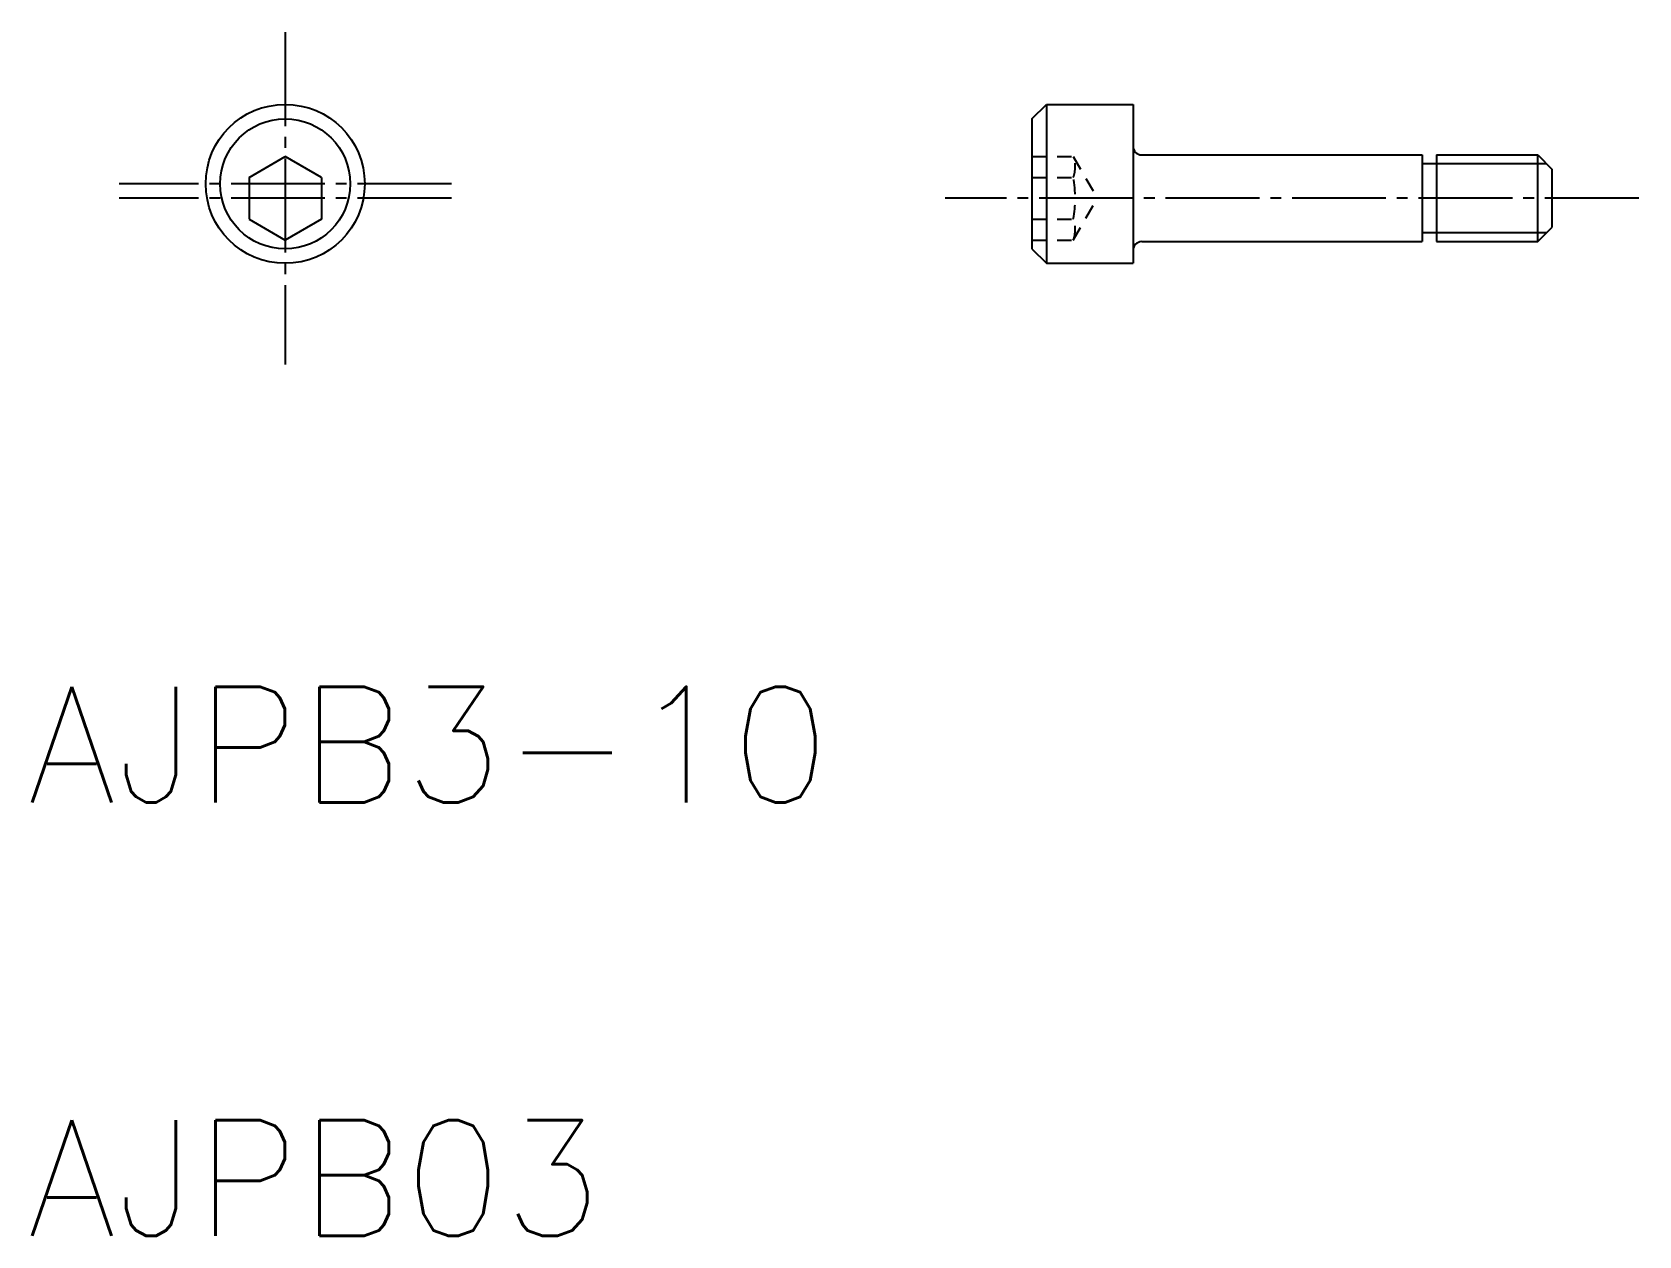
# Model space of a CAD drawing. Extents: x 112.4 to 168, y 49.9 to 91.5.
import ezdxf

# ---------------------------------------------------------------- set-up
doc = ezdxf.new("R2010")
doc.units = 0
doc.header["$LTSCALE"] = 0.25
doc.linetypes.add('CENTER', pattern=[17.5, 13, -1.5, 1.5, -1.5])
doc.linetypes.add('DASHED', pattern=[3.5, 2, -1.5])
doc.layers.get('0').update_dxf_attribs({"linetype": 'CONTINUOUS'})
doc.layers.add('CENTER', color=1, linetype='CENTER')
doc.styles.get("Standard").update_dxf_attribs({"font": 'txt.shx'})

msp = doc.modelspace()

# ---------------------------------------------------------------- linework, layer by layer
at = {"color": 7, "linetype": 'CONTINUOUS'}
for p, q in [((146.962, 88.511), (147.462, 89.011)), ((147.462, 89.011), (150.462, 89.011)), ((147.462, 89.011), (147.462, 83.511)), ((150.462, 89.011), (150.462, 88.061)), ((146.962, 88.511), (146.962, 84.011)), ((150.462, 88.061), (150.462, 84.461)), ((119.878, 86.483), (121.128, 87.205)), ((122.378, 86.483), (121.128, 87.205)), ((150.762, 87.261), (160.462, 87.261)), ((160.462, 87.261), (160.462, 84.261)), ((160.962, 86.955), (160.462, 86.955)), ((160.962, 87.261), (164.462, 87.261)), ((160.962, 87.261), (160.962, 84.261)), ((164.462, 87.261), (164.962, 86.761)), ((164.462, 84.261), (164.462, 87.261)), ((164.962, 84.761), (164.962, 86.761)), ((119.878, 86.483), (119.878, 85.04)), ((122.378, 86.483), (122.378, 85.04)), ((119.878, 85.04), (121.128, 84.318)), ((122.378, 85.04), (121.128, 84.318)), ((160.962, 84.568), (160.462, 84.568)), ((164.462, 84.261), (164.962, 84.761)), ((146.962, 84.011), (147.462, 83.511)), ((150.462, 84.461), (150.462, 83.511)), ((150.762, 84.261), (160.462, 84.261)), ((160.962, 84.261), (164.462, 84.261)), ((147.462, 83.511), (150.462, 83.511))]:
    msp.add_line(p, q, dxfattribs=at)
at = {"color": 3, "linetype": 'DASHED'}
for p, q in [((146.962, 87.205), (148.392, 87.205)), ((148.392, 87.205), (149.226, 85.761)), ((146.962, 86.483), (148.392, 86.483)), ((148.392, 84.318), (149.226, 85.761)), ((146.962, 85.04), (148.392, 85.04)), ((146.962, 84.318), (148.392, 84.318))]:
    msp.add_line(p, q, dxfattribs=at)
at = {"color": 3}
for p, q in [((164.769, 86.955), (160.962, 86.955)), ((164.769, 84.568), (160.962, 84.568))]:
    msp.add_line(p, q, dxfattribs=at)
at = {"color": 7, "linetype": 'CONTINUOUS'}
for radius in [2.75, 2.25]:
    msp.add_circle((121.128, 86.261), radius, dxfattribs=at)
for centre, start, end in [((150.762, 87.561), 180, 270), ((150.762, 83.961), 90, 180)]:
    msp.add_arc(centre, 0.3, start, end, dxfattribs=at)
at = {"color": 3, "linetype": 'DASHED'}
for centre, radius, start, end in [((147.499, 86.844), 0.964, 338.0126, 21.9874), ((144.712, 85.761), 3.75, 348.9042, 11.0958), ((147.499, 84.679), 0.964, 338.0126, 21.9874)]:
    msp.add_arc(centre, radius, start, end, dxfattribs=at)
at = {"layer": 'CENTER', "color": 1, "linetype": 'CENTER'}
for p, q in [((121.128, 91.511), (121.128, 80.011)), ((126.878, 86.261), (115.378, 86.261)), ((126.878, 85.761), (115.378, 85.761)), ((167.962, 85.761), (143.962, 85.761))]:
    msp.add_line(p, q, dxfattribs=at)

# ---------------------------------------------------------------- texts
for s, p in [('AJPB3-10', (112.201, 64.858)), ('AJPB03', (112.201, 49.858))]:
    msp.add_text(s, height=4).set_placement(p)

doc.saveas('drawing.dxf')
